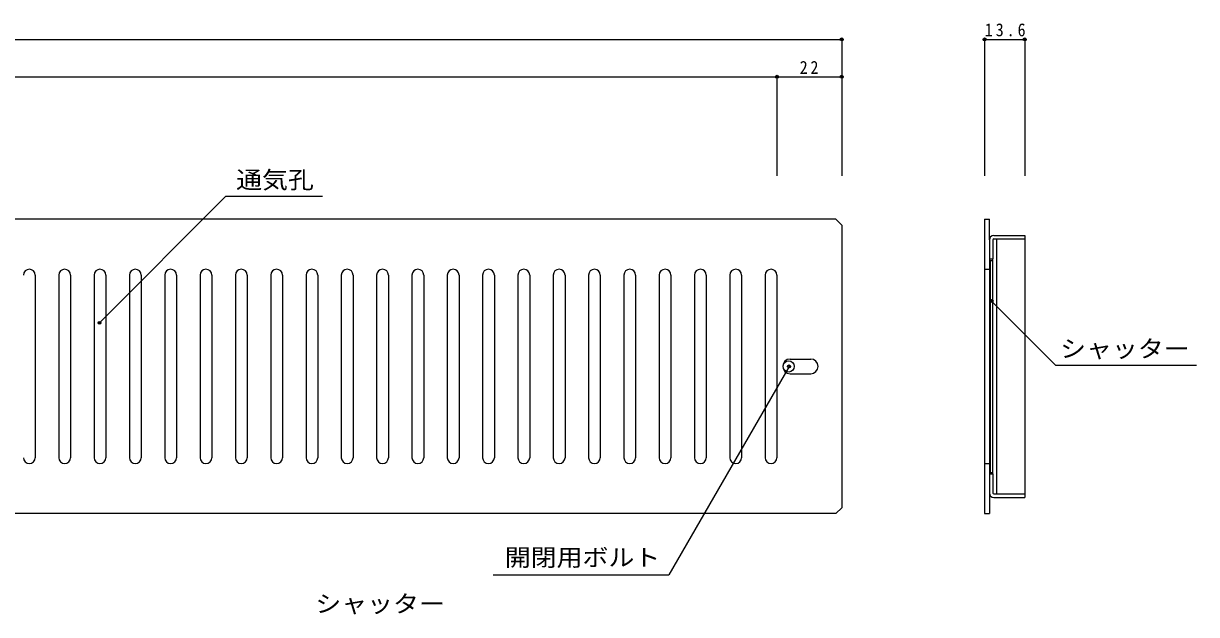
# Model space of a CAD drawing. Units: millimetres at full size, sheet at 1:2; details may follow other scales. Extents: x -368 to 406, y -241 to 230.
# Drawn here: x 7.7 to 406.3, y 29.4 to 230.1 of the extents above; entities that cross this region are included whole.
import ezdxf
from ezdxf.enums import TextEntityAlignment as Align

# ---------------------------------------------------------------- set-up
doc = ezdxf.new("R2010")
doc.units = ezdxf.units.MM
doc.header["$LTSCALE"] = 2
doc.header["$PDMODE"] = 32
doc.header["$PDSIZE"] = 1
doc.layers.add('0-0', color=7, linetype='Continuous')
doc.styles.add('ＭＳ ゴシック', font='')
doc.styles.get('ＭＳ ゴシック').set_extended_font_data('MS Gothic')

msp = doc.modelspace()

# ---------------------------------------------------------------- linework, layer by layer
at = {"layer": '0-0', "color": 4}
for p, q in [((-314.274, 224.708), (285.726, 224.708)), ((285.726, 224.708), (285.726, 178.336)), ((334.304, 224.708), (347.904, 224.708)), ((334.304, 224.708), (334.304, 178.336)), ((347.904, 224.708), (347.904, 178.336)), ((-292.274, 212.016), (263.726, 212.016)), ((263.726, 212.016), (263.726, 178.336)), ((263.726, 212.016), (285.726, 212.016)), ((285.726, 212.016), (285.726, 178.336)), ((33.556, 128.461), (76.517, 171.423)), ((76.517, 171.423), (109.289, 171.423)), ((338.304, 156.648), (338.304, 70.348)), ((347.904, 156.948), (347.904, 70.348)), ((337.104, 77.148), (337.104, 150.148)), ((334.304, 146.648), (334.304, 80.648)), ((335.904, 146.648), (335.904, 80.648)), ((358.394, 114.101), (336.641, 135.853)), ((267.841, 113.648), (226.944, 42.811)), ((358.394, 114.101), (406.296, 114.101)), ((167.349, 42.811), (226.944, 42.811))]:
    msp.add_line(p, q, dxfattribs=at)
at = {"layer": '0-0'}
for p, q in [((283.726, 163.648), (-312.274, 163.648)), ((285.726, 161.648), (283.726, 163.648)), ((334.304, 163.648), (335.904, 163.648)), ((334.304, 163.648), (334.304, 146.648)), ((335.904, 156.648), (335.904, 163.648)), ((285.726, 161.648), (285.726, 65.648)), ((335.904, 156.648), (335.904, 146.648)), ((337.104, 156.648), (337.104, 150.148)), ((337.404, 158.148), (347.904, 158.148)), ((337.404, 156.948), (347.904, 156.948)), ((347.904, 158.148), (347.904, 156.948)), ((335.904, 150.148), (337.104, 150.148)), ((336.204, 149.648), (337.004, 149.648)), ((337.004, 149.648), (337.004, 77.648)), ((11.726, 144.648), (11.726, 82.648)), ((19.726, 144.648), (19.726, 82.648)), ((23.726, 144.648), (23.726, 82.648)), ((31.726, 144.648), (31.726, 82.648)), ((35.726, 144.648), (35.726, 82.648)), ((43.726, 144.648), (43.726, 82.648)), ((47.726, 144.648), (47.726, 82.648)), ((55.726, 144.648), (55.726, 82.648)), ((59.726, 144.648), (59.726, 82.648)), ((67.726, 144.648), (67.726, 82.648)), ((71.726, 144.648), (71.726, 82.648)), ((79.726, 144.648), (79.726, 82.648)), ((83.726, 144.648), (83.726, 82.648)), ((91.726, 144.648), (91.726, 82.648)), ((95.726, 144.648), (95.726, 82.648)), ((103.726, 144.648), (103.726, 82.648)), ((107.726, 144.648), (107.726, 82.648)), ((115.726, 144.648), (115.726, 82.648)), ((119.726, 144.648), (119.726, 82.648)), ((127.726, 144.648), (127.726, 82.648)), ((131.726, 144.648), (131.726, 82.648)), ((139.726, 144.648), (139.726, 82.648)), ((143.726, 144.648), (143.726, 82.648)), ((151.726, 144.648), (151.726, 82.648)), ((155.726, 144.648), (155.726, 82.648)), ((163.726, 144.648), (163.726, 82.648)), ((167.726, 144.648), (167.726, 82.648)), ((175.726, 144.648), (175.726, 82.648)), ((179.726, 144.648), (179.726, 82.648)), ((187.726, 144.648), (187.726, 82.648)), ((191.726, 144.648), (191.726, 82.648)), ((199.726, 144.648), (199.726, 82.648)), ((203.726, 144.648), (203.726, 82.648)), ((211.726, 144.648), (211.726, 82.648)), ((215.726, 144.648), (215.726, 82.648)), ((223.726, 144.648), (223.726, 82.648)), ((227.726, 144.648), (227.726, 82.648)), ((235.726, 144.648), (235.726, 82.648)), ((239.726, 144.648), (239.726, 82.648)), ((247.726, 144.648), (247.726, 82.648)), ((251.726, 144.648), (251.726, 82.648)), ((259.726, 144.648), (259.726, 82.648)), ((263.726, 144.648), (263.726, 82.648)), ((334.304, 146.648), (335.904, 146.648)), ((268.226, 116.148), (275.226, 116.148)), ((268.226, 111.148), (275.226, 111.148)), ((334.304, 80.648), (335.904, 80.648)), ((334.304, 80.648), (334.304, 63.648)), ((335.904, 80.648), (335.904, 70.648)), ((335.904, 77.148), (337.104, 77.148)), ((337.104, 77.148), (337.104, 70.648)), ((335.904, 70.648), (335.904, 63.648)), ((337.404, 70.348), (347.904, 70.348)), ((337.404, 69.148), (347.904, 69.148)), ((347.904, 70.348), (347.904, 69.148)), ((283.726, 63.648), (285.726, 65.648)), ((283.726, 63.648), (-312.274, 63.648)), ((334.304, 63.648), (335.904, 63.648))]:
    msp.add_line(p, q, dxfattribs=at)
msp.add_lwpolyline([(336.204, 149.648), (336.204, 77.648), (337.004, 77.648)], dxfattribs=at)
msp.add_circle((267.726, 113.648), 1.9, dxfattribs=at)
for centre, radius, start, end in [((337.404, 156.648), 1.5, 90, 180), ((337.404, 156.648), 0.3, 90, 180), ((9.726, 144.648), 2, 0, 180), ((21.726, 144.648), 2, 0, 180), ((33.726, 144.648), 2, 0, 180), ((45.726, 144.648), 2, 0, 180), ((57.726, 144.648), 2, 0, 180), ((69.726, 144.648), 2, 0, 180), ((81.726, 144.648), 2, 0, 180), ((93.726, 144.648), 2, 0, 180), ((105.726, 144.648), 2, 0, 180), ((117.726, 144.648), 2, 0, 180), ((129.726, 144.648), 2, 0, 180), ((141.726, 144.648), 2, 0, 180), ((153.726, 144.648), 2, 0, 180), ((165.726, 144.648), 2, 0, 180), ((177.726, 144.648), 2, 0, 180), ((189.726, 144.648), 2, 0, 180), ((201.726, 144.648), 2, 0, 180), ((213.726, 144.648), 2, 0, 180), ((225.726, 144.648), 2, 0, 180), ((237.726, 144.648), 2, 0, 180), ((249.726, 144.648), 2, 0, 180), ((261.726, 144.648), 2, 0, 180), ((268.226, 113.648), 2.5, 90, 270), ((275.226, 113.648), 2.5, 270, 90), ((9.726, 82.648), 2, 180, 0), ((21.726, 82.648), 2, 180, 0), ((33.726, 82.648), 2, 180, 0), ((45.726, 82.648), 2, 180, 0), ((57.726, 82.648), 2, 180, 0), ((69.726, 82.648), 2, 180, 0), ((81.726, 82.648), 2, 180, 0), ((93.726, 82.648), 2, 180, 0), ((105.726, 82.648), 2, 180, 0), ((117.726, 82.648), 2, 180, 0), ((129.726, 82.648), 2, 180, 0), ((141.726, 82.648), 2, 180, 0), ((153.726, 82.648), 2, 180, 0), ((165.726, 82.648), 2, 180, 0), ((177.726, 82.648), 2, 180, 0), ((189.726, 82.648), 2, 180, 0), ((201.726, 82.648), 2, 180, 0), ((213.726, 82.648), 2, 180, 0), ((225.726, 82.648), 2, 180, 0), ((237.726, 82.648), 2, 180, 0), ((249.726, 82.648), 2, 180, 0), ((261.726, 82.648), 2, 180, 0), ((337.404, 70.648), 1.5, 180, 270), ((337.404, 70.648), 0.3, 180, 270)]:
    msp.add_arc(centre, radius, start, end, dxfattribs=at)
at = {"layer": '0-0', "color": 5}
for p in [(285.726, 224.708), (334.304, 224.708), (347.904, 224.708), (263.726, 212.016), (285.726, 212.016), (336.641, 135.853), (33.556, 128.461), (267.841, 113.648)]:
    msp.add_point(p, dxfattribs=at)

# ---------------------------------------------------------------- texts
at = {"layer": '0-0', "style": 'ＭＳ ゴシック', "width": 1.1}
for s, p in [('通気孔', (79.982, 172.334)), ('シャッター', (359.952, 114.969)), ('開閉用ボルト', (171.282, 44.075)), ('シャッター', (106.895, 28.343))]:
    msp.add_text(s, height=5.865, dxfattribs=at).set_placement(p, align=Align.BOTTOM_LEFT)
at = {"layer": '0-0', "char_height": 4.399, "attachment_point": 7, "style": 'ＭＳ ゴシック'}
for s, insert in [('\\T1.38;\\W0.9;13.6', (334.354, 225.708)), ('\\T1.36;\\W0.9;22', (271.476, 213.016))]:
    msp.add_mtext(s, dxfattribs=dict(at, insert=insert))

doc.saveas('drawing.dxf')
